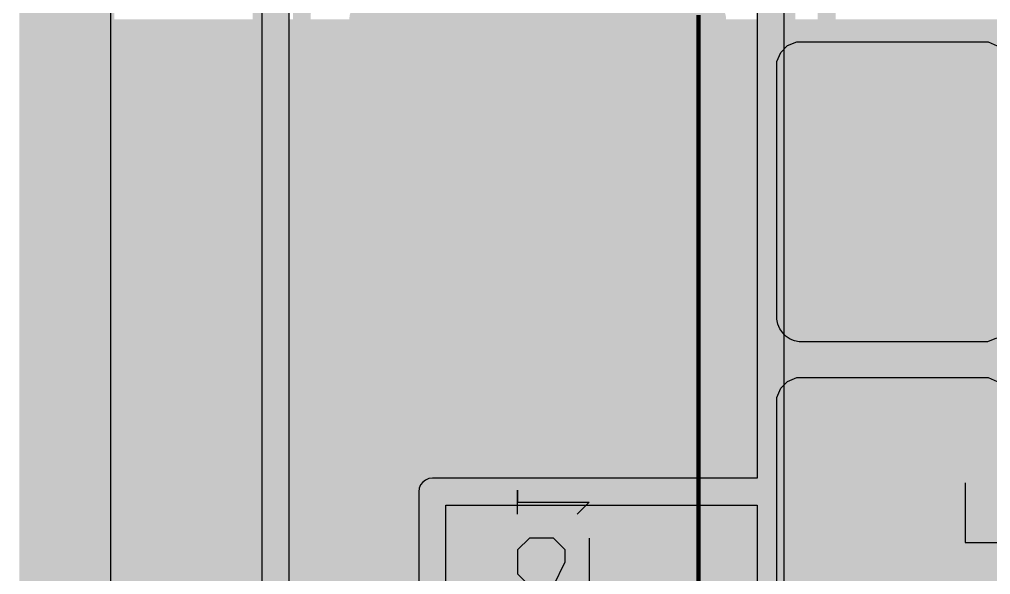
# Model space of a CAD drawing. Header units: millimetres. Extents: x 0.11 to 5.67, y 0.55 to 4.24.
# Drawn here: x 0.6828 to 1.1094, y 3.4518 to 3.6959 of the extents above; entities that cross this region are included whole.
import ezdxf

# ---------------------------------------------------------------- set-up
doc = ezdxf.new("R2010")
doc.units = ezdxf.units.MM
doc.header["$MEASUREMENT"] = 0
for name, color, linetype in [('BottomLayer', 5, 'Continuous'), ('BottomOverlay', 54, 'Continuous'), ('BottomPaste', 16, 'Continuous'), ('BottomSolder', 6, 'Continuous'), ('InternalPlane1', 76, 'Continuous'), ('InternalPlane2', 16, 'Continuous'), ('KeepOutLayer', 6, 'Continuous'), ('Mechanical1', 6, 'Continuous'), ('Mechanical3', 76, 'Continuous'), ('MultiLayer', 9, 'Continuous'), ('TopLayer', 1, 'Continuous'), ('TopPaste', 8, 'Continuous'), ('TopSolder', 216, 'Continuous'), ('ViaHoleLayer', 16, 'Continuous')]:
    doc.layers.add(name, color=color, linetype=linetype)

# ---------------------------------------------------------------- blocks, each defined once
blk = doc.blocks.new('D_PAK_TO_252AA__51')
at = {"layer": 'Mechanical1', "const_width": 0.00197}
blk.add_lwpolyline([(-0.23031, 0.1437), (0.23031, 0.1437)], dxfattribs=at)
at = {"layer": 'Mechanical3'}
for p, q in [((0.02456, 0.02656), (-0.00168, 0.02656)), ((-0.00168, 0.02656), (-0.00168, 0.00688))]:
    blk.add_line(p, q, dxfattribs=at)
at = {"layer": 'TopLayer', "const_width": 0.01093}
blk.add_lwpolyline([(0.20212, 0.09833, 1), (0.21304, 0.09833, 1)], format="xyb", close=True, dxfattribs=at)
at = {"layer": 'TopLayer'}
for points in [[(-0.0501, -0.10925), (0.20758, -0.10925), (-0.0501, 0.10925), (0.20758, 0.10925)], [(-0.06102, -0.09833), (0.2185, -0.09833), (-0.06102, 0.09833), (0.2185, 0.09833)]]:
    blk.add_solid(points, dxfattribs=at)
at = {"layer": 'TopPaste'}
for p, q in [((-0.04993, 0.10925), (0.06, 0.10925)), ((0.06, 0.10925), (0.06216, 0.10925)), ((0.06216, 0.10925), (0.06615, 0.1076)), ((0.06615, 0.1076), (0.06921, 0.10454)), ((0.08969, 0.10594), (0.09047, 0.10673)), ((0.09047, 0.10673), (0.09232, 0.10797)), ((0.09232, 0.10797), (0.09438, 0.10882)), ((0.09438, 0.10882), (0.09656, 0.10925)), ((0.09656, 0.10925), (0.09767, 0.10925)), ((0.09767, 0.10925), (0.09767, 0.10925)), ((0.09767, 0.10925), (0.2076, 0.10925)), ((0.2076, 0.10925), (0.20976, 0.10925)), ((0.20976, 0.10925), (0.21375, 0.1076)), ((0.21375, 0.1076), (0.21681, 0.10454)), ((0.06921, 0.10454), (0.07086, 0.10055)), ((0.08698, 0.10153), (0.08778, 0.10347)), ((0.08778, 0.10347), (0.08895, 0.1052)), ((0.08895, 0.1052), (0.08968, 0.10594)), ((0.08968, 0.10594), (0.08969, 0.10594)), ((0.21681, 0.10454), (0.21846, 0.10055)), ((0.07086, 0.10055), (0.07086, 0.09839)), ((0.07086, 0.09839), (0.07086, 0.09839)), ((0.07086, 0.09839), (0.07086, 0.01866)), ((0.08657, 0.01898), (0.08658, 0.09844)), ((0.08658, 0.09948), (0.08698, 0.10153)), ((0.08658, 0.09844), (0.08658, 0.09948)), ((0.21846, 0.10055), (0.21846, 0.09839)), ((0.21846, 0.09839), (0.21847, 0.09839)), ((0.21847, 0.09839), (0.21847, 0.01866)), ((0.07086, 0.01866), (0.07083, 0.01648)), ((0.08654, 0.0168), (0.08657, 0.01898)), ((0.08657, 0.01898), (0.08657, 0.01898)), ((0.21847, 0.01866), (0.21843, 0.01648)), ((0.07083, 0.01648), (0.06911, 0.01249)), ((0.08814, 0.01276), (0.08654, 0.0168)), ((0.21843, 0.01648), (0.21671, 0.01249))]:
    blk.add_line(p, q, dxfattribs=at)
at = {"layer": 'TopSolder', "const_width": 0.01289}
blk.add_lwpolyline([(0.20113, 0.09833, 1), (0.21403, 0.09833, 1)], format="xyb", close=True, dxfattribs=at)
at = {"layer": 'TopSolder'}
for points in [[(-0.0501, -0.11122), (0.20758, -0.11122), (-0.0501, 0.11122), (0.20758, 0.11122)], [(-0.06299, -0.09833), (0.22047, -0.09833), (-0.06299, 0.09833), (0.22047, 0.09833)]]:
    blk.add_solid(points, dxfattribs=at)
blk = doc.blocks.new('R2512_B_125')
at = {"layer": 'BottomLayer'}
for points in [[(-0.14075, -0.06594), (-0.06988, -0.06594), (-0.14075, 0.06791), (-0.06988, 0.06791)], [(0.06398, -0.06594), (0.13484, -0.06594), (0.06398, 0.06791), (0.13484, 0.06791)]]:
    blk.add_solid(points, dxfattribs=at)
at = {"layer": 'BottomOverlay', "const_width": 0.00787}
for points in [[(-0.15256, 0.07972), (-0.15256, -0.07776)], [(-0.15256, 0.07972), (0.14665, 0.07972)], [(0.14665, 0.07972), (0.14665, -0.07776)], [(-0.15256, -0.07776), (0.14665, -0.07776)]]:
    blk.add_lwpolyline(points, dxfattribs=at)
at = {"layer": 'BottomOverlay', "const_width": 0.00394}
for points in [[(-0.15453, 0.07972, 1), (-0.15059, 0.07972, 1)], [(-0.15453, 0.07972, 1), (-0.15059, 0.07972, 1)], [(0.14469, 0.07972, 1), (0.14862, 0.07972, 1)], [(0.14469, 0.07972, 1), (0.14862, 0.07972, 1)], [(-0.15453, -0.07776, 1), (-0.15059, -0.07776, 1)], [(-0.15453, -0.07776, 1), (-0.15059, -0.07776, 1)], [(0.14469, -0.07776, 1), (0.14862, -0.07776, 1)], [(0.14469, -0.07776, 1), (0.14862, -0.07776, 1)]]:
    blk.add_lwpolyline(points, format="xyb", close=True, dxfattribs=at)
at = {"layer": 'BottomPaste'}
for points in [[(-0.14075, -0.06594), (-0.06988, -0.06594), (-0.14075, 0.06791), (-0.06988, 0.06791)], [(0.06398, -0.06594), (0.13484, -0.06594), (0.06398, 0.06791), (0.13484, 0.06791)]]:
    blk.add_solid(points, dxfattribs=at)
at = {"layer": 'BottomSolder'}
for points in [[(-0.14272, -0.06791), (-0.06791, -0.06791), (-0.14272, 0.06988), (-0.06791, 0.06988)], [(0.06201, -0.06791), (0.13681, -0.06791), (0.06201, 0.06988), (0.13681, 0.06988)]]:
    blk.add_solid(points, dxfattribs=at)
at = {"layer": 'Mechanical3'}
for p, q in [((-0.13484, 0.00984), (-0.13484, -0.02164)), ((-0.12435, -0.00065), (-0.11385, 0.00984)), ((-0.09811, 0.00984), (-0.10336, 0.00459)), ((-0.08761, 0.00984), (-0.09811, 0.00984)), ((-0.08237, 0.00459), (-0.08761, 0.00984)), ((-0.07187, 0.00984), (-0.06138, 0.00984)), ((-0.06138, 0.00984), (-0.06662, 0.00984)), ((-0.06662, 0.00984), (-0.06662, -0.02164)), ((-0.08237, -0.0059), (-0.08237, 0.00459)), ((-0.1191, -0.00065), (-0.13484, -0.00065)), ((-0.11385, -0.0059), (-0.1191, -0.00065)), ((-0.11385, -0.0164), (-0.11385, -0.0059)), ((-0.10336, -0.02164), (-0.10336, -0.0059)), ((-0.10336, -0.0059), (-0.09286, -0.01115)), ((-0.08761, -0.01115), (-0.08237, -0.0059)), ((-0.09286, -0.01115), (-0.08761, -0.01115)), ((-0.1191, -0.02164), (-0.11385, -0.0164)), ((-0.06662, -0.02164), (-0.07187, -0.0164)), ((-0.13484, -0.02164), (-0.1191, -0.02164)), ((-0.08237, -0.02164), (-0.10336, -0.02164))]:
    blk.add_line(p, q, dxfattribs=at)

msp = doc.modelspace()

# ---------------------------------------------------------------- linework, layer by layer
at = {"layer": 'BottomLayer', "const_width": 0.00787}
for points in [[(0.72047, 2.49311), (0.72047, 3.97775)], [(0.7874, 3.54449), (0.78937, 3.72067)], [(0.80512, 3.54429), (0.80709, 3.72047)], [(1.01968, 3.5689), (1.01968, 3.70866)], [(1.0374, 3.5689), (1.0374, 3.70866)], [(0.72047, 3.69192), (0.78905, 3.69192)], [(0.80677, 3.69192), (1.01968, 3.69192)], [(1.0374, 3.69192), (1.18673, 3.69192)], [(0.72047, 3.68405), (0.78896, 3.68405)], [(0.80668, 3.68405), (1.01968, 3.68405)], [(1.0374, 3.68405), (1.18664, 3.68405)], [(0.72047, 3.67617), (0.78887, 3.67617)], [(0.80659, 3.67617), (1.01968, 3.67617)], [(1.0374, 3.67617), (1.18656, 3.67617)], [(0.72047, 3.6683), (0.78879, 3.6683)], [(0.8065, 3.6683), (1.01968, 3.6683)], [(1.0374, 3.6683), (1.18647, 3.6683)], [(0.72047, 3.66042), (0.7887, 3.66042)], [(0.80642, 3.66042), (1.01968, 3.66042)], [(1.0374, 3.66042), (1.18638, 3.66042)], [(0.72047, 3.65255), (0.78861, 3.65255)], [(0.80633, 3.65255), (1.01968, 3.65255)], [(1.0374, 3.65255), (1.06384, 3.65255)], [(1.08774, 3.65255), (1.11207, 3.65255)], [(0.72047, 3.64468), (0.78852, 3.64468)], [(0.80624, 3.64468), (1.01968, 3.64468)], [(1.0374, 3.64468), (1.05488, 3.64468)], [(1.0967, 3.64468), (1.10311, 3.64468)], [(0.72047, 3.6368), (0.78843, 3.6368)], [(0.80615, 3.6368), (1.01968, 3.6368)], [(1.0374, 3.6368), (1.05114, 3.6368)], [(0.72047, 3.62893), (0.78835, 3.62893)], [(0.80606, 3.62893), (1.01968, 3.62893)], [(1.0374, 3.62893), (1.05022, 3.62893)], [(0.72047, 3.62105), (0.78826, 3.62105)], [(0.80598, 3.62105), (1.01968, 3.62105)], [(1.0374, 3.62105), (1.05178, 3.62105)], [(0.72047, 3.61318), (0.78817, 3.61318)], [(0.80589, 3.61318), (1.01968, 3.61318)], [(1.0374, 3.61318), (1.05643, 3.61318)], [(1.09514, 3.61318), (1.10466, 3.61318)], [(0.72047, 3.60531), (0.78808, 3.60531)], [(0.8058, 3.60531), (1.01968, 3.60531)], [(1.0374, 3.60531), (1.06879, 3.60531)], [(1.08278, 3.60531), (1.11702, 3.60531)], [(0.72047, 3.59743), (0.78799, 3.59743)], [(0.80571, 3.59743), (1.01968, 3.59743)], [(1.0374, 3.59743), (1.18568, 3.59743)], [(0.72047, 3.58956), (0.78791, 3.58956)], [(0.80562, 3.58956), (1.01968, 3.58956)], [(1.0374, 3.58956), (1.18559, 3.58956)], [(0.72047, 3.58168), (0.78782, 3.58168)], [(0.80554, 3.58168), (1.01968, 3.58168)], [(1.0374, 3.58168), (1.06592, 3.58168)], [(1.08565, 3.58168), (1.11415, 3.58168)], [(0.72047, 3.57381), (0.78773, 3.57381)], [(0.80545, 3.57381), (1.01968, 3.57381)], [(1.0374, 3.57381), (1.05561, 3.57381)], [(1.09597, 3.57381), (1.10384, 3.57381)], [(0.96555, 3.51476), (1.01968, 3.5689)], [(0.72047, 3.56594), (0.78764, 3.56594)], [(0.80536, 3.56594), (1.01672, 3.56594)], [(1.03715, 3.56594), (1.05144, 3.56594)], [(0.72047, 3.55806), (0.78755, 3.55806)], [(0.80527, 3.55806), (1.00885, 3.55806)], [(0.97808, 3.50224), (1.03221, 3.55637)], [(1.0337, 3.55806), (1.0502, 3.55806)], [(0.72047, 3.55019), (0.78747, 3.55019)], [(0.80518, 3.55019), (1.00098, 3.55019)], [(1.02603, 3.55019), (1.05144, 3.55019)], [(0.72047, 3.54231), (0.78751, 3.54231)], [(0.80512, 3.54429), (0.83465, 3.51476)], [(0.8071, 3.54231), (0.9931, 3.54231)], [(1.01816, 3.54231), (1.05562, 3.54231)], [(1.09595, 3.54231), (1.10385, 3.54231)], [(0.72047, 3.53444), (0.79039, 3.53444)], [(0.81497, 3.53444), (0.98523, 3.53444)], [(1.01028, 3.53444), (1.06597, 3.53444)], [(1.08561, 3.53444), (1.11419, 3.53444)], [(0.79259, 3.53176), (0.82212, 3.50224)], [(0.72047, 3.52657), (0.79779, 3.52657)], [(0.82284, 3.52657), (0.97735, 3.52657)], [(1.00241, 3.52657), (1.19149, 3.52657)], [(0.72047, 3.51869), (0.80566, 3.51869)], [(0.83072, 3.51869), (0.96948, 3.51869)], [(0.99453, 3.51869), (1.19936, 3.51869)], [(0.83465, 3.51476), (0.96555, 3.51476)], [(0.72047, 3.51082), (0.81354, 3.51082)], [(0.98666, 3.51082), (1.06069, 3.51082)], [(1.09089, 3.51082), (1.10892, 3.51082)], [(0.72047, 3.50294), (0.82141, 3.50294)], [(0.97879, 3.50294), (1.05362, 3.50294)], [(0.97879, 3.50294), (0.98524, 3.50294)], [(0.9788, 3.50295), (0.98524, 3.50295)], [(0.98524, 3.50295), (0.99705, 3.49114)], [(1.09795, 3.50294), (1.10185, 3.50294)], [(0.72047, 3.49507), (1.05067, 3.49507)], [(0.82874, 3.48327), (0.84252, 3.49705)], [(0.83465, 3.49705), (0.96555, 3.49705)], [(0.84054, 3.49507), (0.99312, 3.49507)], [(0.84252, 3.49705), (0.96555, 3.49705)], [(0.99705, 3.34252), (0.99705, 3.49114)], [(0.72047, 3.4872), (1.05037, 3.4872)], [(0.83267, 3.4872), (0.99705, 3.4872)], [(0.82874, 3.4065), (0.82874, 3.48327)], [(0.72047, 3.47932), (1.0526, 3.47932)], [(0.82874, 3.47932), (0.99705, 3.47932)], [(0.72047, 3.47145), (1.05833, 3.47145)], [(0.82874, 3.47145), (0.99705, 3.47145)], [(1.09325, 3.47145), (1.10656, 3.47145)], [(0.72047, 3.46357), (2.58662, 3.46357)], [(0.82874, 3.46357), (0.99705, 3.46357)], [(0.72047, 3.4557), (2.58723, 3.4557)], [(0.82874, 3.4557), (0.99705, 3.4557)], [(0.72047, 3.44783), (2.58936, 3.44783)], [(0.82874, 3.44783), (0.99705, 3.44783)]]:
    msp.add_lwpolyline(points, dxfattribs=at)
at = {"layer": 'BottomLayer'}
for points, const_width in [([(0.7185, 3.69192, 1), (0.72244, 3.69192, 1)], 0.00394), ([(0.78708, 3.69192, 1), (0.79102, 3.69192, 1)], 0.00394), ([(0.8048, 3.69192, 1), (0.80874, 3.69192, 1)], 0.00394), ([(1.01772, 3.69192, 1), (1.02165, 3.69192, 1)], 0.00394), ([(1.03543, 3.69192, 1), (1.03937, 3.69192, 1)], 0.00394), ([(0.7185, 3.68405, 1), (0.72244, 3.68405, 1)], 0.00394), ([(0.78699, 3.68405, 1), (0.79093, 3.68405, 1)], 0.00394), ([(0.80471, 3.68405, 1), (0.80865, 3.68405, 1)], 0.00394), ([(1.01772, 3.68405, 1), (1.02165, 3.68405, 1)], 0.00394), ([(1.03543, 3.68405, 1), (1.03937, 3.68405, 1)], 0.00394), ([(0.7185, 3.67617, 1), (0.72244, 3.67617, 1)], 0.00394), ([(0.78691, 3.67617, 1), (0.79084, 3.67617, 1)], 0.00394), ([(0.80462, 3.67617, 1), (0.80856, 3.67617, 1)], 0.00394), ([(1.01772, 3.67617, 1), (1.02165, 3.67617, 1)], 0.00394), ([(1.03543, 3.67617, 1), (1.03937, 3.67617, 1)], 0.00394), ([(0.7185, 3.6683, 1), (0.72244, 3.6683, 1)], 0.00394), ([(0.78682, 3.6683, 1), (0.79075, 3.6683, 1)], 0.00394), ([(0.80454, 3.6683, 1), (0.80847, 3.6683, 1)], 0.00394), ([(1.01772, 3.6683, 1), (1.02165, 3.6683, 1)], 0.00394), ([(1.03543, 3.6683, 1), (1.03937, 3.6683, 1)], 0.00394), ([(0.7185, 3.66042, 1), (0.72244, 3.66042, 1)], 0.00394), ([(0.78673, 3.66042, 1), (0.79067, 3.66042, 1)], 0.00394), ([(0.80445, 3.66042, 1), (0.80838, 3.66042, 1)], 0.00394), ([(1.01772, 3.66042, 1), (1.02165, 3.66042, 1)], 0.00394), ([(1.03543, 3.66042, 1), (1.03937, 3.66042, 1)], 0.00394), ([(0.7185, 3.65255, 1), (0.72244, 3.65255, 1)], 0.00394), ([(0.78664, 3.65255, 1), (0.79058, 3.65255, 1)], 0.00394), ([(0.80436, 3.65255, 1), (0.8083, 3.65255, 1)], 0.00394), ([(1.01772, 3.65255, 1), (1.02165, 3.65255, 1)], 0.00394), ([(1.03543, 3.65255, 1), (1.03937, 3.65255, 1)], 0.00394), ([(1.06187, 3.65255, 1), (1.06581, 3.65255, 1)], 0.00394), ([(1.08577, 3.65255, 1), (1.08971, 3.65255, 1)], 0.00394), ([(1.1101, 3.65255, 1), (1.11403, 3.65255, 1)], 0.00394), ([(0.7185, 3.64468, 1), (0.72244, 3.64468, 1)], 0.00394), ([(0.78655, 3.64468, 1), (0.79049, 3.64468, 1)], 0.00394), ([(0.80427, 3.64468, 1), (0.80821, 3.64468, 1)], 0.00394), ([(1.01772, 3.64468, 1), (1.02165, 3.64468, 1)], 0.00394), ([(1.03543, 3.64468, 1), (1.03937, 3.64468, 1)], 0.00394), ([(1.05291, 3.64468, 1), (1.05685, 3.64468, 1)], 0.00394), ([(1.09473, 3.64468, 1), (1.09866, 3.64468, 1)], 0.00394), ([(1.10114, 3.64468, 1), (1.10508, 3.64468, 1)], 0.00394), ([(0.7185, 3.6368, 1), (0.72244, 3.6368, 1)], 0.00394), ([(0.78647, 3.6368, 1), (0.7904, 3.6368, 1)], 0.00394), ([(0.80418, 3.6368, 1), (0.80812, 3.6368, 1)], 0.00394), ([(1.01772, 3.6368, 1), (1.02165, 3.6368, 1)], 0.00394), ([(1.03543, 3.6368, 1), (1.03937, 3.6368, 1)], 0.00394), ([(1.04917, 3.6368, 1), (1.05311, 3.6368, 1)], 0.00394), ([(1.06988, 3.62992, 1), (1.08169, 3.62992, 1)], 0.01181), ([(1.09793, 3.63849, 1), (1.10187, 3.63849, 1)], 0.00394), ([(1.09793, 3.63849, 1), (1.10187, 3.63849, 1)], 0.00394), ([(0.7185, 3.62893, 1), (0.72244, 3.62893, 1)], 0.00394), ([(0.78638, 3.62893, 1), (0.79031, 3.62893, 1)], 0.00394), ([(0.8041, 3.62893, 1), (0.80803, 3.62893, 1)], 0.00394), ([(1.01772, 3.62893, 1), (1.02165, 3.62893, 1)], 0.00394), ([(1.03543, 3.62893, 1), (1.03937, 3.62893, 1)], 0.00394), ([(1.04825, 3.62893, 1), (1.05218, 3.62893, 1)], 0.00394), ([(0.7185, 3.62105, 1), (0.72244, 3.62105, 1)], 0.00394), ([(0.78629, 3.62105, 1), (0.79023, 3.62105, 1)], 0.00394), ([(0.80401, 3.62105, 1), (0.80794, 3.62105, 1)], 0.00394), ([(1.01772, 3.62105, 1), (1.02165, 3.62105, 1)], 0.00394), ([(1.03543, 3.62105, 1), (1.03937, 3.62105, 1)], 0.00394), ([(1.04981, 3.62105, 1), (1.05375, 3.62105, 1)], 0.00394), ([(1.09793, 3.62135, 1), (1.10187, 3.62135, 1)], 0.00394), ([(1.09793, 3.62135, 1), (1.10187, 3.62135, 1)], 0.00394), ([(0.7185, 3.61318, 1), (0.72244, 3.61318, 1)], 0.00394), ([(0.7862, 3.61318, 1), (0.79014, 3.61318, 1)], 0.00394), ([(0.80392, 3.61318, 1), (0.80786, 3.61318, 1)], 0.00394), ([(1.01772, 3.61318, 1), (1.02165, 3.61318, 1)], 0.00394), ([(1.03543, 3.61318, 1), (1.03937, 3.61318, 1)], 0.00394), ([(1.05446, 3.61318, 1), (1.0584, 3.61318, 1)], 0.00394), ([(1.09317, 3.61318, 1), (1.09711, 3.61318, 1)], 0.00394), ([(1.10269, 3.61318, 1), (1.10663, 3.61318, 1)], 0.00394), ([(0.7185, 3.60531, 1), (0.72244, 3.60531, 1)], 0.00394), ([(0.78611, 3.60531, 1), (0.79005, 3.60531, 1)], 0.00394), ([(0.80383, 3.60531, 1), (0.80777, 3.60531, 1)], 0.00394), ([(0.84843, 3.58957, 1), (0.86811, 3.58957, 1)], 0.01969), ([(1.01772, 3.60531, 1), (1.02165, 3.60531, 1)], 0.00394), ([(1.03543, 3.60531, 1), (1.03937, 3.60531, 1)], 0.00394), ([(1.06682, 3.60531, 1), (1.07076, 3.60531, 1)], 0.00394), ([(1.08082, 3.60531, 1), (1.08475, 3.60531, 1)], 0.00394), ([(0.7185, 3.59743, 1), (0.72244, 3.59743, 1)], 0.00394), ([(0.78603, 3.59743, 1), (0.78996, 3.59743, 1)], 0.00394), ([(0.80374, 3.59743, 1), (0.80768, 3.59743, 1)], 0.00394), ([(1.01772, 3.59743, 1), (1.02165, 3.59743, 1)], 0.00394), ([(1.03543, 3.59743, 1), (1.03937, 3.59743, 1)], 0.00394), ([(0.7185, 3.58956, 1), (0.72244, 3.58956, 1)], 0.00394), ([(0.78594, 3.58956, 1), (0.78987, 3.58956, 1)], 0.00394), ([(0.80366, 3.58956, 1), (0.80759, 3.58956, 1)], 0.00394), ([(1.01772, 3.58956, 1), (1.02165, 3.58956, 1)], 0.00394), ([(1.03543, 3.58956, 1), (1.03937, 3.58956, 1)], 0.00394), ([(0.89075, 3.5689, 1), (0.91043, 3.5689, 1)], 0.01969), ([(0.7185, 3.58168, 1), (0.72244, 3.58168, 1)], 0.00394), ([(0.78585, 3.58168, 1), (0.78979, 3.58168, 1)], 0.00394), ([(0.80357, 3.58168, 1), (0.8075, 3.58168, 1)], 0.00394), ([(1.01772, 3.58168, 1), (1.02165, 3.58168, 1)], 0.00394), ([(1.03543, 3.58168, 1), (1.03937, 3.58168, 1)], 0.00394), ([(1.06396, 3.58168, 1), (1.06789, 3.58168, 1)], 0.00394), ([(1.08368, 3.58168, 1), (1.08762, 3.58168, 1)], 0.00394), ([(0.7185, 3.57381, 1), (0.72244, 3.57381, 1)], 0.00394), ([(0.78576, 3.57381, 1), (0.7897, 3.57381, 1)], 0.00394), ([(0.80348, 3.57381, 1), (0.80742, 3.57381, 1)], 0.00394), ([(1.01772, 3.57381, 1), (1.02165, 3.57381, 1)], 0.00394), ([(1.03543, 3.57381, 1), (1.03937, 3.57381, 1)], 0.00394), ([(1.05364, 3.57381, 1), (1.05758, 3.57381, 1)], 0.00394), ([(1.094, 3.57381, 1), (1.09793, 3.57381, 1)], 0.00394), ([(1.10187, 3.57381, 1), (1.10581, 3.57381, 1)], 0.00394), ([(1.01772, 3.5689, 1), (1.02165, 3.5689, 1)], 0.00394), ([(1.01772, 3.5689, 1), (1.02165, 3.5689, 1)], 0.00394), ([(1.03543, 3.5689, 1), (1.03937, 3.5689, 1)], 0.00394), ([(1.03543, 3.5689, 1), (1.03937, 3.5689, 1)], 0.00394), ([(1.03543, 3.5689, 1), (1.03937, 3.5689, 1)], 0.00394), ([(0.7185, 3.56594, 1), (0.72244, 3.56594, 1)], 0.00394), ([(0.78567, 3.56594, 1), (0.78961, 3.56594, 1)], 0.00394), ([(0.80339, 3.56594, 1), (0.80733, 3.56594, 1)], 0.00394), ([(1.01476, 3.56594, 1), (1.01869, 3.56594, 1)], 0.00394), ([(1.03518, 3.56594, 1), (1.03912, 3.56594, 1)], 0.00394), ([(1.04947, 3.56594, 1), (1.0534, 3.56594, 1)], 0.00394), ([(1.06988, 3.55807, 1), (1.08169, 3.55807, 1)], 0.01181), ([(1.09793, 3.56664, 1), (1.10187, 3.56664, 1)], 0.00394), ([(1.09793, 3.56664, 1), (1.10187, 3.56664, 1)], 0.00394), ([(0.7185, 3.55806, 1), (0.72244, 3.55806, 1)], 0.00394), ([(0.78559, 3.55806, 1), (0.78952, 3.55806, 1)], 0.00394), ([(0.8033, 3.55806, 1), (0.80724, 3.55806, 1)], 0.00394), ([(0.85236, 3.53937, 1), (0.87205, 3.53937, 1)], 0.01969), ([(1.00688, 3.55806, 1), (1.01082, 3.55806, 1)], 0.00394), ([(1.03024, 3.55637, 1), (1.03418, 3.55637, 1)], 0.00394), ([(1.03024, 3.55637, 1), (1.03418, 3.55637, 1)], 0.00394), ([(1.03024, 3.55637, 1), (1.03418, 3.55637, 1)], 0.00394), ([(1.03173, 3.55806, 1), (1.03567, 3.55806, 1)], 0.00394), ([(1.04823, 3.55806, 1), (1.05217, 3.55806, 1)], 0.00394), ([(0.7185, 3.55019, 1), (0.72244, 3.55019, 1)], 0.00394), ([(0.7855, 3.55019, 1), (0.78943, 3.55019, 1)], 0.00394), ([(0.80322, 3.55019, 1), (0.80715, 3.55019, 1)], 0.00394), ([(0.99901, 3.55019, 1), (1.00294, 3.55019, 1)], 0.00394), ([(1.02406, 3.55019, 1), (1.028, 3.55019, 1)], 0.00394), ([(1.04947, 3.55019, 1), (1.05341, 3.55019, 1)], 0.00394), ([(1.09793, 3.5495, 1), (1.10187, 3.5495, 1)], 0.00394), ([(1.09793, 3.5495, 1), (1.10187, 3.5495, 1)], 0.00394), ([(0.7185, 3.54231, 1), (0.72244, 3.54231, 1)], 0.00394), ([(0.78543, 3.54449, 1), (0.78937, 3.54449, 1)], 0.00394), ([(0.78543, 3.54449, 1), (0.78937, 3.54449, 1)], 0.00394), ([(0.78543, 3.54449, 1), (0.78937, 3.54449, 1)], 0.00394), ([(0.78554, 3.54231, 1), (0.78948, 3.54231, 1)], 0.00394), ([(0.80315, 3.54429, 1), (0.80709, 3.54429, 1)], 0.00394), ([(0.80315, 3.54429, 1), (0.80709, 3.54429, 1)], 0.00394), ([(0.80513, 3.54231, 1), (0.80906, 3.54231, 1)], 0.00394), ([(0.99113, 3.54231, 1), (0.99507, 3.54231, 1)], 0.00394), ([(1.01619, 3.54231, 1), (1.02012, 3.54231, 1)], 0.00394), ([(1.05365, 3.54231, 1), (1.05759, 3.54231, 1)], 0.00394), ([(1.09398, 3.54231, 1), (1.09792, 3.54231, 1)], 0.00394), ([(1.10188, 3.54231, 1), (1.10582, 3.54231, 1)], 0.00394), ([(0.7185, 3.53444, 1), (0.72244, 3.53444, 1)], 0.00394), ([(0.78842, 3.53444, 1), (0.79236, 3.53444, 1)], 0.00394), ([(0.813, 3.53444, 1), (0.81694, 3.53444, 1)], 0.00394), ([(0.98326, 3.53444, 1), (0.9872, 3.53444, 1)], 0.00394), ([(1.00831, 3.53444, 1), (1.01225, 3.53444, 1)], 0.00394), ([(1.064, 3.53444, 1), (1.06793, 3.53444, 1)], 0.00394), ([(1.08364, 3.53444, 1), (1.08758, 3.53444, 1)], 0.00394), ([(0.79062, 3.53176, 1), (0.79456, 3.53176, 1)], 0.00394), ([(0.79062, 3.53176, 1), (0.79456, 3.53176, 1)], 0.00394), ([(0.79062, 3.53176, 1), (0.79456, 3.53176, 1)], 0.00394), ([(0.7185, 3.52657, 1), (0.72244, 3.52657, 1)], 0.00394), ([(0.79582, 3.52657, 1), (0.79976, 3.52657, 1)], 0.00394), ([(0.82087, 3.52657, 1), (0.82481, 3.52657, 1)], 0.00394), ([(0.97538, 3.52657, 1), (0.97932, 3.52657, 1)], 0.00394), ([(1.00044, 3.52657, 1), (1.00438, 3.52657, 1)], 0.00394), ([(0.7185, 3.51869, 1), (0.72244, 3.51869, 1)], 0.00394), ([(0.80369, 3.51869, 1), (0.80763, 3.51869, 1)], 0.00394), ([(0.82875, 3.51869, 1), (0.83269, 3.51869, 1)], 0.00394), ([(0.96751, 3.51869, 1), (0.97145, 3.51869, 1)], 0.00394), ([(0.99257, 3.51869, 1), (0.9965, 3.51869, 1)], 0.00394), ([(0.83268, 3.51476, 1), (0.83661, 3.51476, 1)], 0.00394), ([(0.83268, 3.51476, 1), (0.83661, 3.51476, 1)], 0.00394), ([(0.96358, 3.51476, 1), (0.96752, 3.51476, 1)], 0.00394), ([(0.96358, 3.51476, 1), (0.96752, 3.51476, 1)], 0.00394), ([(0.7185, 3.51082, 1), (0.72244, 3.51082, 1)], 0.00394), ([(0.81157, 3.51082, 1), (0.8155, 3.51082, 1)], 0.00394), ([(0.98469, 3.51082, 1), (0.98863, 3.51082, 1)], 0.00394), ([(1.05872, 3.51082, 1), (1.06266, 3.51082, 1)], 0.00394), ([(1.08892, 3.51082, 1), (1.09286, 3.51082, 1)], 0.00394), ([(1.10695, 3.51082, 1), (1.11088, 3.51082, 1)], 0.00394), ([(0.7185, 3.50294, 1), (0.72244, 3.50294, 1)], 0.00394), ([(0.81944, 3.50294, 1), (0.82338, 3.50294, 1)], 0.00394), ([(0.82015, 3.50224, 1), (0.82409, 3.50224, 1)], 0.00394), ([(0.82015, 3.50224, 1), (0.82409, 3.50224, 1)], 0.00394), ([(0.82015, 3.50224, 1), (0.82409, 3.50224, 1)], 0.00394), ([(0.97611, 3.50224, 1), (0.98005, 3.50224, 1)], 0.00394), ([(0.97611, 3.50224, 1), (0.98005, 3.50224, 1)], 0.00394), ([(0.97611, 3.50224, 1), (0.98005, 3.50224, 1)], 0.00394), ([(0.97611, 3.50224, 1), (0.98005, 3.50224, 1)], 0.00394), ([(0.97611, 3.50224, 1), (0.98005, 3.50224, 1)], 0.00394), ([(0.97682, 3.50294, 1), (0.98076, 3.50294, 1)], 0.00394), ([(0.97682, 3.50294, 1), (0.98076, 3.50294, 1)], 0.00394), ([(0.97683, 3.50295, 1), (0.98076, 3.50295, 1)], 0.00394), ([(0.98327, 3.50295, 1), (0.9872, 3.50295, 1)], 0.00394), ([(0.98327, 3.50295, 1), (0.9872, 3.50295, 1)], 0.00394), ([(0.98328, 3.50294, 1), (0.98721, 3.50294, 1)], 0.00394), ([(1.05165, 3.50294, 1), (1.05559, 3.50294, 1)], 0.00394), ([(1.09599, 3.50294, 1), (1.09992, 3.50294, 1)], 0.00394), ([(1.09988, 3.50294, 1), (1.10382, 3.50294, 1)], 0.00394), ([(0.7185, 3.49507, 1), (0.72244, 3.49507, 1)], 0.00394), ([(0.83268, 3.49705, 1), (0.83661, 3.49705, 1)], 0.00394), ([(0.83268, 3.49705, 1), (0.83661, 3.49705, 1)], 0.00394), ([(0.83268, 3.49705, 1), (0.83661, 3.49705, 1)], 0.00394), ([(0.83857, 3.49507, 1), (0.84251, 3.49507, 1)], 0.00394), ([(0.84055, 3.49705, 1), (0.84449, 3.49705, 1)], 0.00394), ([(0.84055, 3.49705, 1), (0.84449, 3.49705, 1)], 0.00394), ([(0.96358, 3.49705, 1), (0.96752, 3.49705, 1)], 0.00394), ([(0.96358, 3.49705, 1), (0.96752, 3.49705, 1)], 0.00394), ([(0.96358, 3.49705, 1), (0.96752, 3.49705, 1)], 0.00394), ([(0.96358, 3.49705, 1), (0.96752, 3.49705, 1)], 0.00394), ([(0.96358, 3.49705, 1), (0.96752, 3.49705, 1)], 0.00394), ([(0.96358, 3.49705, 1), (0.96752, 3.49705, 1)], 0.00394), ([(0.99115, 3.49507, 1), (0.99509, 3.49507, 1)], 0.00394), ([(1.0487, 3.49507, 1), (1.05264, 3.49507, 1)], 0.00394), ([(1.06988, 3.49016, 1), (1.08169, 3.49016, 1)], 0.01181), ([(1.09793, 3.49872, 1), (1.10187, 3.49872, 1)], 0.00394), ([(1.09793, 3.49872, 1), (1.10187, 3.49872, 1)], 0.00394), ([(0.99508, 3.49114, 1), (0.99902, 3.49114, 1)], 0.00394), ([(0.99508, 3.49114, 1), (0.99902, 3.49114, 1)], 0.00394), ([(0.7185, 3.4872, 1), (0.72244, 3.4872, 1)], 0.00394), ([(0.8307, 3.4872, 1), (0.83464, 3.4872, 1)], 0.00394), ([(0.99508, 3.4872, 1), (0.99902, 3.4872, 1)], 0.00394), ([(1.0484, 3.4872, 1), (1.05234, 3.4872, 1)], 0.00394), ([(0.82677, 3.48327, 1), (0.83071, 3.48327, 1)], 0.00394), ([(0.82677, 3.48327, 1), (0.83071, 3.48327, 1)], 0.00394), ([(0.7185, 3.47932, 1), (0.72244, 3.47932, 1)], 0.00394), ([(0.82677, 3.47932, 1), (0.83071, 3.47932, 1)], 0.00394), ([(0.99508, 3.47932, 1), (0.99902, 3.47932, 1)], 0.00394), ([(1.05064, 3.47932, 1), (1.05457, 3.47932, 1)], 0.00394), ([(1.09793, 3.48159, 1), (1.10187, 3.48159, 1)], 0.00394), ([(1.09793, 3.48159, 1), (1.10187, 3.48159, 1)], 0.00394), ([(0.7185, 3.47145, 1), (0.72244, 3.47145, 1)], 0.00394), ([(0.82677, 3.47145, 1), (0.83071, 3.47145, 1)], 0.00394), ([(0.99508, 3.47145, 1), (0.99902, 3.47145, 1)], 0.00394), ([(1.05636, 3.47145, 1), (1.0603, 3.47145, 1)], 0.00394), ([(1.09128, 3.47145, 1), (1.09522, 3.47145, 1)], 0.00394), ([(1.10459, 3.47145, 1), (1.10852, 3.47145, 1)], 0.00394), ([(0.7185, 3.46357, 1), (0.72244, 3.46357, 1)], 0.00394), ([(0.82677, 3.46357, 1), (0.83071, 3.46357, 1)], 0.00394), ([(0.99508, 3.46357, 1), (0.99902, 3.46357, 1)], 0.00394), ([(0.7185, 3.4557, 1), (0.72244, 3.4557, 1)], 0.00394), ([(0.82677, 3.4557, 1), (0.83071, 3.4557, 1)], 0.00394), ([(0.99508, 3.4557, 1), (0.99902, 3.4557, 1)], 0.00394)]:
    msp.add_lwpolyline(points, format="xyb", close=True, dxfattribs=dict(at, const_width=const_width))
at = {"layer": 'BottomLayer', "const_width": 0.00787}
for points in [[(1.0999, 3.62135, -5.802349), (1.0999, 3.63849)], [(1.0999, 3.63849, -0.668884), (1.14715, 3.64087)], [(1.14715, 3.61897, -0.668884), (1.0999, 3.62135)], [(1.0999, 3.5495, -5.802349), (1.0999, 3.56664)], [(1.0999, 3.56664, -0.668884), (1.14715, 3.56902)], [(1.0374, 3.5689, -0.198912), (1.03221, 3.55637)], [(1.0374, 3.5689, -0.198912), (1.03221, 3.55637)], [(1.14715, 3.54712, -0.668884), (1.0999, 3.5495)], [(0.79259, 3.53176, -0.201817), (0.7874, 3.54449)], [(0.79259, 3.53176, -0.201817), (0.7874, 3.54449)], [(1.0999, 3.48159, -5.802349), (1.0999, 3.49872)], [(1.0999, 3.49872, -0.668884), (1.14715, 3.50111)], [(0.83465, 3.49705, -0.198912), (0.82212, 3.50224)], [(0.83465, 3.49705, -0.198912), (0.82212, 3.50224)], [(0.97808, 3.50224, -0.198912), (0.96555, 3.49705)], [(0.97808, 3.50224, -0.198912), (0.96555, 3.49705)], [(0.97808, 3.50224, -0.198912), (0.96555, 3.49705)], [(0.97808, 3.50224, -0.198912), (0.96555, 3.49705)], [(1.14715, 3.47921, -0.668884), (1.0999, 3.48159)]]:
    msp.add_lwpolyline(points, format="xyb", dxfattribs=at)
at = {"layer": 'InternalPlane1'}
msp.add_line((0.72285, 0.64116), (0.72285, 4.14427), dxfattribs=at)
at = {"layer": 'InternalPlane1', "const_width": 0.04}
msp.add_lwpolyline([(0.70276, 0.62106), (0.70276, 4.16437)], dxfattribs=at)
at = {"layer": 'InternalPlane1'}
for points, const_width in [([(1.06283, 3.62992, 1), (1.08874, 3.62992, 1)], 0.02591), ([(1.11106, 3.62992, 1), (1.13697, 3.62992, 1)], 0.02591), ([(0.84335, 3.58957, 1), (0.87319, 3.58957, 1)], 0.02984), ([(0.88567, 3.5689, 1), (0.91551, 3.5689, 1)], 0.02984), ([(1.06283, 3.55807, 1), (1.08874, 3.55807, 1)], 0.02591), ([(1.11106, 3.55807, 1), (1.13697, 3.55807, 1)], 0.02591), ([(0.84728, 3.53937, 1), (0.87713, 3.53937, 1)], 0.02984), ([(1.06283, 3.49016, 1), (1.08874, 3.49016, 1)], 0.02591), ([(1.11106, 3.49016, 1), (1.13697, 3.49016, 1)], 0.02591)]:
    msp.add_lwpolyline(points, format="xyb", close=True, dxfattribs=dict(at, const_width=const_width))
at = {"layer": 'InternalPlane2'}
for p, q in [((0.72285, 2.1467), (0.72285, 4.14427)), ((0.78932, 3.74606), (0.78932, 3.62992)), ((0.80123, 3.62992), (0.80123, 3.7436)), ((1.00684, 3.74508), (1.00684, 3.50197)), ((1.01875, 3.50197), (1.01875, 3.74261)), ((0.78932, 3.62992), (0.78932, 3.50984)), ((0.80123, 3.50984), (0.80123, 3.62992)), ((0.78932, 3.50984), (0.78932, 2.87205)), ((0.80123, 2.878), (0.80123, 3.50984)), ((1.00684, 3.50197), (1.00684, 3.49415)), ((1.01875, 3.3967), (1.01875, 3.50197)), ((0.85901, 3.49117), (0.85842, 3.48973)), ((0.85996, 3.4924), (0.85901, 3.49117)), ((0.86119, 3.49335), (0.85996, 3.4924)), ((0.86263, 3.49394), (0.86119, 3.49335)), ((0.86417, 3.49415), (0.86263, 3.49394)), ((1.00684, 3.49415), (0.86417, 3.49415)), ((0.85842, 3.48973), (0.85822, 3.48819)), ((0.85822, 3.48819), (0.85822, 2.878)), ((0.87013, 2.87205), (0.87013, 3.48223)), ((0.87013, 3.48223), (1.00684, 3.48223)), ((1.00684, 3.48223), (1.00684, 3.39075))]:
    msp.add_line(p, q, dxfattribs=at)
for points, const_width in [([(0.70276, 0.62106), (0.70276, 4.16437)], 0.04), ([(0.79528, 3.62992), (0.79528, 3.74606)], 0.01181), ([(1.0128, 3.50197), (1.0128, 3.74508)], 0.01181), ([(0.79528, 3.50984), (0.79528, 3.62992)], 0.01181), ([(0.79528, 2.87205), (0.79528, 3.50984)], 0.01181), ([(1.0128, 3.39075), (1.0128, 3.50197)], 0.01181), ([(0.86417, 2.86811), (0.86417, 3.48819)], 0.01181), ([(0.86417, 3.48819), (1.0128, 3.48819)], 0.01181)]:
    msp.add_lwpolyline(points, dxfattribs=dict(at, const_width=const_width))
at = {"layer": 'InternalPlane2', "const_width": 0.00591}
for points in [[(0.79232, 3.62992, 1), (0.79823, 3.62992, 1)], [(0.79232, 3.62992, 1), (0.79823, 3.62992, 1)], [(0.79232, 3.50984, 1), (0.79823, 3.50984, 1)], [(0.79232, 3.50984, 1), (0.79823, 3.50984, 1)], [(1.00984, 3.50197, 1), (1.01575, 3.50197, 1)], [(1.00984, 3.50197, 1), (1.01575, 3.50197, 1)], [(0.86122, 3.48819, 1), (0.86713, 3.48819, 1)], [(0.86122, 3.48819, 1), (0.86713, 3.48819, 1)], [(1.00984, 3.48819, 1), (1.01575, 3.48819, 1)]]:
    msp.add_lwpolyline(points, format="xyb", close=True, dxfattribs=at)
at = {"layer": 'KeepOutLayer', "const_width": 0.00787}
msp.add_lwpolyline([(0.70276, 0.62106), (0.70276, 4.16437)], dxfattribs=at)
at = {"layer": 'MultiLayer'}
for points, const_width in [([(1.06988, 3.62992, 1), (1.08169, 3.62992, 1)], 0.01181), ([(0.84843, 3.58957, 1), (0.86811, 3.58957, 1)], 0.01969), ([(0.89075, 3.5689, 1), (0.91043, 3.5689, 1)], 0.01969), ([(1.06988, 3.55807, 1), (1.08169, 3.55807, 1)], 0.01181), ([(0.85236, 3.53937, 1), (0.87205, 3.53937, 1)], 0.01969), ([(1.06988, 3.49016, 1), (1.08169, 3.49016, 1)], 0.01181)]:
    msp.add_lwpolyline(points, format="xyb", close=True, dxfattribs=dict(at, const_width=const_width))
at = {"layer": 'TopLayer', "const_width": 0.00787}
for points in [[(0.72047, 3.37697), (0.72047, 3.97775)], [(0.72047, 3.69192), (1.23818, 3.69192)], [(0.72047, 3.68405), (1.23524, 3.68405)], [(0.72047, 3.67617), (1.23524, 3.67617)], [(0.72047, 3.6683), (1.23524, 3.6683)], [(0.72047, 3.66042), (1.23524, 3.66042)], [(0.72047, 3.65255), (1.23524, 3.65255)], [(0.72047, 3.64468), (1.23524, 3.64468)], [(0.72047, 3.6368), (1.23524, 3.6368)], [(0.72047, 3.62893), (1.23524, 3.62893)], [(0.72047, 3.62105), (0.84693, 3.62105)], [(0.8696, 3.62105), (1.23524, 3.62105)], [(0.72047, 3.61318), (0.83455, 3.61318)], [(0.88198, 3.61318), (1.23524, 3.61318)], [(0.72047, 3.60531), (0.82874, 3.60531)], [(0.8878, 3.60531), (1.23524, 3.60531)], [(0.72047, 3.59743), (0.82574, 3.59743)], [(0.91807, 3.59743), (1.23211, 3.59743)], [(0.72047, 3.58956), (0.8248, 3.58956)], [(0.92692, 3.58956), (1.23044, 3.58956)], [(0.72047, 3.58168), (0.82574, 3.58168)], [(0.93152, 3.58168), (1.23068, 3.58168)], [(0.72047, 3.57381), (0.82874, 3.57381)], [(0.93369, 3.57381), (1.23286, 3.57381)], [(0.72047, 3.56594), (0.83457, 3.56594)], [(0.93392, 3.56594), (1.23524, 3.56594)], [(0.72047, 3.55806), (0.83445, 3.55806)], [(0.93225, 3.55806), (1.23374, 3.55806)], [(0.72047, 3.55019), (0.83054, 3.55019)], [(0.92834, 3.55019), (1.23103, 3.55019)], [(0.72047, 3.54231), (0.82887, 3.54231)], [(0.92092, 3.54231), (1.23033, 3.54231)], [(0.72047, 3.53444), (0.82911, 3.53444)], [(0.8953, 3.53444), (1.23151, 3.53444)], [(0.72047, 3.52657), (0.83129, 3.52657)], [(0.89312, 3.52657), (1.2348, 3.52657)], [(0.72047, 3.51869), (0.83589, 3.51869)], [(0.88852, 3.51869), (1.23524, 3.51869)], [(0.72047, 3.51082), (0.84475, 3.51082)], [(0.87966, 3.51082), (1.23524, 3.51082)], [(0.72047, 3.50294), (1.23524, 3.50294)], [(0.72047, 3.49507), (1.23524, 3.49507)], [(0.72047, 3.4872), (1.23524, 3.4872)], [(0.72047, 3.47932), (1.23524, 3.47932)], [(0.72047, 3.47145), (1.23524, 3.47145)], [(0.72047, 3.46357), (1.23524, 3.46357)], [(0.72047, 3.4557), (1.23524, 3.4557)], [(0.72047, 3.44783), (1.23524, 3.44783)]]:
    msp.add_lwpolyline(points, dxfattribs=at)
at = {"layer": 'TopLayer'}
for points, const_width in [([(0.7185, 3.69192, 1), (0.72244, 3.69192, 1)], 0.00394), ([(0.7185, 3.68405, 1), (0.72244, 3.68405, 1)], 0.00394), ([(0.7185, 3.67617, 1), (0.72244, 3.67617, 1)], 0.00394), ([(0.7185, 3.6683, 1), (0.72244, 3.6683, 1)], 0.00394), ([(0.7185, 3.66042, 1), (0.72244, 3.66042, 1)], 0.00394), ([(0.7185, 3.65255, 1), (0.72244, 3.65255, 1)], 0.00394), ([(0.7185, 3.64468, 1), (0.72244, 3.64468, 1)], 0.00394), ([(0.7185, 3.6368, 1), (0.72244, 3.6368, 1)], 0.00394), ([(1.06988, 3.62992, 1), (1.08169, 3.62992, 1)], 0.01181), ([(0.7185, 3.62893, 1), (0.72244, 3.62893, 1)], 0.00394), ([(0.7185, 3.62105, 1), (0.72244, 3.62105, 1)], 0.00394), ([(0.84497, 3.62105, 1), (0.8489, 3.62105, 1)], 0.00394), ([(0.86763, 3.62105, 1), (0.87157, 3.62105, 1)], 0.00394), ([(0.7185, 3.61318, 1), (0.72244, 3.61318, 1)], 0.00394), ([(0.83259, 3.61318, 1), (0.83652, 3.61318, 1)], 0.00394), ([(0.88001, 3.61318, 1), (0.88395, 3.61318, 1)], 0.00394), ([(0.7185, 3.60531, 1), (0.72244, 3.60531, 1)], 0.00394), ([(0.82677, 3.60531, 1), (0.8307, 3.60531, 1)], 0.00394), ([(0.84843, 3.58957, 1), (0.86811, 3.58957, 1)], 0.01969), ([(0.88583, 3.60531, 1), (0.88977, 3.60531, 1)], 0.00394), ([(0.7185, 3.59743, 1), (0.72244, 3.59743, 1)], 0.00394), ([(0.82377, 3.59743, 1), (0.82771, 3.59743, 1)], 0.00394), ([(0.88789, 3.6006, 1), (0.89183, 3.6006, 1)], 0.00394), ([(0.88789, 3.6006, 1), (0.89183, 3.6006, 1)], 0.00394), ([(0.91611, 3.59743, 1), (0.92004, 3.59743, 1)], 0.00394), ([(0.7185, 3.58956, 1), (0.72244, 3.58956, 1)], 0.00394), ([(0.82283, 3.58956, 1), (0.82677, 3.58956, 1)], 0.00394), ([(0.92495, 3.58956, 1), (0.92888, 3.58956, 1)], 0.00394), ([(0.89075, 3.5689, 1), (0.91043, 3.5689, 1)], 0.01969), ([(0.7185, 3.58168, 1), (0.72244, 3.58168, 1)], 0.00394), ([(0.82378, 3.58168, 1), (0.82771, 3.58168, 1)], 0.00394), ([(0.92955, 3.58168, 1), (0.93348, 3.58168, 1)], 0.00394), ([(0.7185, 3.57381, 1), (0.72244, 3.57381, 1)], 0.00394), ([(0.82678, 3.57381, 1), (0.83071, 3.57381, 1)], 0.00394), ([(0.93172, 3.57381, 1), (0.93566, 3.57381, 1)], 0.00394), ([(0.93209, 3.5689, 1), (0.93602, 3.5689, 1)], 0.00394), ([(0.93209, 3.5689, 1), (0.93602, 3.5689, 1)], 0.00394), ([(0.7185, 3.56594, 1), (0.72244, 3.56594, 1)], 0.00394), ([(0.8326, 3.56594, 1), (0.83654, 3.56594, 1)], 0.00394), ([(0.93196, 3.56594, 1), (0.93589, 3.56594, 1)], 0.00394), ([(1.06988, 3.55807, 1), (1.08169, 3.55807, 1)], 0.01181), ([(0.83629, 3.56274, 1), (0.84023, 3.56274, 1)], 0.00394), ([(0.83629, 3.56274, 1), (0.84023, 3.56274, 1)], 0.00394), ([(0.7185, 3.55806, 1), (0.72244, 3.55806, 1)], 0.00394), ([(0.83248, 3.55806, 1), (0.83642, 3.55806, 1)], 0.00394), ([(0.85236, 3.53937, 1), (0.87205, 3.53937, 1)], 0.01969), ([(0.93028, 3.55806, 1), (0.93422, 3.55806, 1)], 0.00394), ([(0.7185, 3.55019, 1), (0.72244, 3.55019, 1)], 0.00394), ([(0.82857, 3.55019, 1), (0.83251, 3.55019, 1)], 0.00394), ([(0.92637, 3.55019, 1), (0.9303, 3.55019, 1)], 0.00394), ([(0.7185, 3.54231, 1), (0.72244, 3.54231, 1)], 0.00394), ([(0.8269, 3.54231, 1), (0.83084, 3.54231, 1)], 0.00394), ([(0.91895, 3.54231, 1), (0.92289, 3.54231, 1)], 0.00394), ([(0.7185, 3.53444, 1), (0.72244, 3.53444, 1)], 0.00394), ([(0.82714, 3.53444, 1), (0.83107, 3.53444, 1)], 0.00394), ([(0.89334, 3.53444, 1), (0.89727, 3.53444, 1)], 0.00394), ([(0.89351, 3.53583, 1), (0.89745, 3.53583, 1)], 0.00394), ([(0.89351, 3.53583, 1), (0.89745, 3.53583, 1)], 0.00394), ([(0.7185, 3.52657, 1), (0.72244, 3.52657, 1)], 0.00394), ([(0.82932, 3.52657, 1), (0.83325, 3.52657, 1)], 0.00394), ([(0.89115, 3.52657, 1), (0.89509, 3.52657, 1)], 0.00394), ([(0.7185, 3.51869, 1), (0.72244, 3.51869, 1)], 0.00394), ([(0.83392, 3.51869, 1), (0.83786, 3.51869, 1)], 0.00394), ([(0.88655, 3.51869, 1), (0.89048, 3.51869, 1)], 0.00394), ([(0.7185, 3.51082, 1), (0.72244, 3.51082, 1)], 0.00394), ([(0.84278, 3.51082, 1), (0.84672, 3.51082, 1)], 0.00394), ([(0.87769, 3.51082, 1), (0.88163, 3.51082, 1)], 0.00394), ([(0.7185, 3.50294, 1), (0.72244, 3.50294, 1)], 0.00394), ([(0.7185, 3.49507, 1), (0.72244, 3.49507, 1)], 0.00394), ([(1.06988, 3.49016, 1), (1.08169, 3.49016, 1)], 0.01181), ([(0.7185, 3.4872, 1), (0.72244, 3.4872, 1)], 0.00394), ([(0.7185, 3.47932, 1), (0.72244, 3.47932, 1)], 0.00394), ([(0.7185, 3.47145, 1), (0.72244, 3.47145, 1)], 0.00394), ([(0.7185, 3.46357, 1), (0.72244, 3.46357, 1)], 0.00394), ([(0.7185, 3.4557, 1), (0.72244, 3.4557, 1)], 0.00394)]:
    msp.add_lwpolyline(points, format="xyb", close=True, dxfattribs=dict(at, const_width=const_width))
at = {"layer": 'TopLayer', "const_width": 0.00787}
for points in [[(0.83826, 3.56274, -1.351812), (0.88986, 3.6006)], [(0.88986, 3.6006, -0.513366), (0.93406, 3.5689)], [(0.93406, 3.5689, -0.459855), (0.89548, 3.53583)], [(0.89548, 3.53583, -1.404863), (0.83826, 3.56274)]]:
    msp.add_lwpolyline(points, format="xyb", dxfattribs=at)
at = {"layer": 'ViaHoleLayer'}
for points, const_width in [([(1.07283, 3.62992, 1), (1.07874, 3.62992, 1)], 0.00591), ([(0.85335, 3.58957, 1), (0.86319, 3.58957, 1)], 0.00984), ([(0.89567, 3.5689, 1), (0.90551, 3.5689, 1)], 0.00984), ([(1.07283, 3.55807, 1), (1.07874, 3.55807, 1)], 0.00591), ([(0.85728, 3.53937, 1), (0.86713, 3.53937, 1)], 0.00984), ([(1.07283, 3.49016, 1), (1.07874, 3.49016, 1)], 0.00591)]:
    msp.add_lwpolyline(points, format="xyb", close=True, dxfattribs=dict(at, const_width=const_width))

# ---------------------------------------------------------------- block references
at = {"rotation": 90}
for name, p in [('R2512_B_125', (0.91142, 3.5502)), ('D_PAK_TO_252AA__51', (1.1248, 3.46752))]:
    msp.add_blockref(name, p, dxfattribs=at)

doc.saveas('drawing.dxf')
